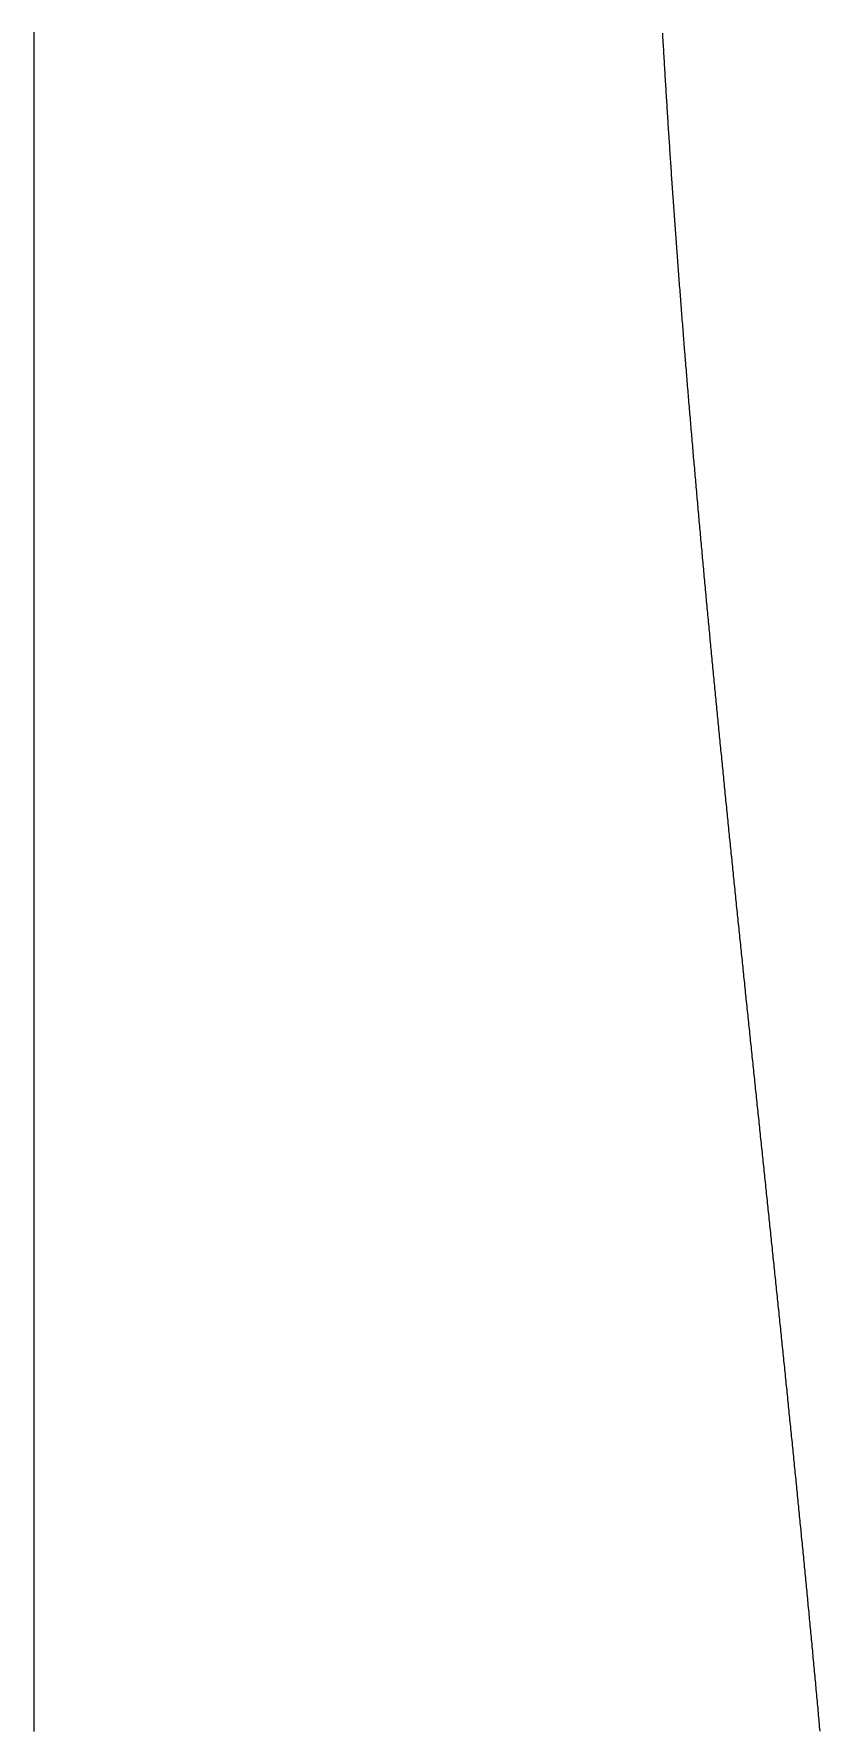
# Model space of a CAD drawing. Header units: metres. Extents: x -49 to 49, y -148 to 148.
# Drawn here: x -49.4 to -32.28, y -110.8 to -73.87 of the extents above; entities that cross this region are included whole.
import ezdxf

# ---------------------------------------------------------------- set-up
doc = ezdxf.new("R2010")
doc.units = ezdxf.units.M

msp = doc.modelspace()

# ---------------------------------------------------------------- linework, layer by layer
for points in [[(-49.402, -73.829), (-49.402, -73.879), (-49.402, -73.929), (-49.402, -73.979), (-49.402, -74.029), (-49.402, -74.079), (-49.402, -74.129), (-49.402, -74.179), (-49.402, -74.229), (-49.402, -74.279), (-49.402, -74.329), (-49.402, -74.379), (-49.402, -74.429), (-49.402, -74.479), (-49.402, -74.529), (-49.402, -74.579), (-49.402, -74.629), (-49.402, -74.679), (-49.402, -74.729), (-49.402, -74.779), (-49.402, -74.829), (-49.402, -74.879), (-49.402, -74.929), (-49.402, -74.979), (-49.402, -75.029), (-49.402, -75.079), (-49.402, -75.129), (-49.402, -75.179), (-49.402, -75.229), (-49.402, -75.279), (-49.402, -75.329), (-49.402, -75.379), (-49.402, -75.429), (-49.402, -75.479), (-49.402, -75.529), (-49.402, -75.579), (-49.402, -75.629), (-49.402, -75.679), (-49.402, -75.729), (-49.402, -75.779), (-49.402, -75.829), (-49.402, -75.879), (-49.402, -75.929), (-49.402, -75.979), (-49.402, -76.029), (-49.402, -76.079), (-49.402, -76.129), (-49.402, -76.179), (-49.402, -76.229), (-49.402, -76.279), (-49.402, -76.329), (-49.402, -76.379), (-49.402, -76.429), (-49.402, -76.479), (-49.402, -76.529), (-49.402, -76.579), (-49.402, -76.629), (-49.402, -76.679), (-49.402, -76.729), (-49.402, -76.779), (-49.402, -76.829), (-49.402, -76.879), (-49.402, -76.929), (-49.402, -76.979), (-49.402, -77.029), (-49.402, -77.079), (-49.402, -77.129), (-49.402, -77.179), (-49.402, -77.229), (-49.402, -77.279), (-49.402, -77.329), (-49.402, -77.379), (-49.402, -77.429), (-49.402, -77.479), (-49.402, -77.529), (-49.402, -77.579), (-49.402, -77.629), (-49.402, -77.679), (-49.402, -77.729), (-49.402, -77.779), (-49.402, -77.829), (-49.402, -77.879), (-49.402, -77.929), (-49.402, -77.979), (-49.402, -78.029), (-49.402, -78.079), (-49.402, -78.129), (-49.402, -78.179), (-49.402, -78.229), (-49.402, -78.279), (-49.402, -78.329), (-49.402, -78.379), (-49.402, -78.429), (-49.402, -78.479), (-49.402, -78.529), (-49.402, -78.579), (-49.402, -78.629), (-49.402, -78.679), (-49.402, -78.729), (-49.402, -78.779), (-49.402, -78.829), (-49.402, -78.879), (-49.402, -78.929), (-49.402, -78.979), (-49.402, -79.029), (-49.402, -79.079), (-49.402, -79.129), (-49.402, -79.179), (-49.402, -79.229), (-49.402, -79.279), (-49.402, -79.329), (-49.402, -79.379), (-49.402, -79.429), (-49.402, -79.479), (-49.402, -79.529), (-49.402, -79.579), (-49.402, -79.629), (-49.402, -79.679), (-49.402, -79.729), (-49.402, -79.779), (-49.402, -79.829), (-49.402, -79.879), (-49.402, -79.929), (-49.402, -79.979), (-49.402, -80.03), (-49.402, -80.08), (-49.402, -80.13), (-49.402, -80.18), (-49.402, -80.23), (-49.402, -80.28), (-49.402, -80.33), (-49.402, -80.38), (-49.402, -80.43), (-49.402, -80.48), (-49.402, -80.53), (-49.402, -80.58), (-49.402, -80.63), (-49.402, -80.68), (-49.402, -80.73), (-49.402, -80.78), (-49.402, -80.83), (-49.402, -80.88), (-49.402, -80.93), (-49.402, -80.98), (-49.402, -81.03), (-49.402, -81.08), (-49.402, -81.13), (-49.402, -81.18), (-49.402, -81.23), (-49.402, -81.28), (-49.402, -81.33), (-49.402, -81.38), (-49.402, -81.43), (-49.402, -81.48), (-49.402, -81.53), (-49.402, -81.58), (-49.402, -81.63), (-49.402, -81.68), (-49.402, -81.73), (-49.402, -81.78), (-49.402, -81.83), (-49.402, -81.88), (-49.402, -81.93), (-49.402, -81.98), (-49.402, -82.03), (-49.402, -82.08), (-49.402, -82.13), (-49.402, -82.18), (-49.402, -82.23), (-49.402, -82.28), (-49.402, -82.33), (-49.402, -82.38), (-49.402, -82.43), (-49.402, -82.48), (-49.402, -82.53), (-49.402, -82.58), (-49.402, -82.63), (-49.402, -82.68), (-49.402, -82.73), (-49.402, -82.78), (-49.402, -82.83), (-49.402, -82.88), (-49.402, -82.93), (-49.402, -82.98), (-49.402, -83.03), (-49.402, -83.08), (-49.402, -83.13), (-49.402, -83.18), (-49.402, -83.23), (-49.402, -83.28), (-49.402, -83.33), (-49.402, -83.38), (-49.402, -83.43), (-49.402, -83.48), (-49.402, -83.53), (-49.402, -83.58), (-49.402, -83.63), (-49.402, -83.68), (-49.402, -83.73), (-49.402, -83.78), (-49.402, -83.83), (-49.402, -83.88), (-49.402, -83.93), (-49.402, -83.98), (-49.402, -84.03), (-49.402, -84.08), (-49.402, -84.13), (-49.402, -84.18), (-49.402, -84.23), (-49.402, -84.28), (-49.402, -84.33), (-49.402, -84.38), (-49.402, -84.43), (-49.402, -84.48), (-49.402, -84.53), (-49.402, -84.58), (-49.402, -84.63), (-49.402, -84.68), (-49.402, -84.73), (-49.402, -84.78), (-49.402, -84.83), (-49.402, -84.88), (-49.402, -84.93), (-49.402, -84.98), (-49.402, -85.03), (-49.402, -85.08), (-49.402, -85.13), (-49.402, -85.18), (-49.402, -85.23), (-49.402, -85.28), (-49.402, -85.33), (-49.402, -85.38), (-49.402, -85.43), (-49.402, -85.48), (-49.402, -85.53), (-49.402, -85.58), (-49.402, -85.63), (-49.402, -85.68), (-49.402, -85.73), (-49.402, -85.78), (-49.402, -85.83), (-49.402, -85.88), (-49.402, -85.93), (-49.402, -85.98), (-49.402, -86.03), (-49.402, -86.08), (-49.402, -86.13), (-49.402, -86.18), (-49.402, -86.23), (-49.402, -86.28), (-49.402, -86.33), (-49.402, -86.38), (-49.402, -86.43), (-49.402, -86.48), (-49.402, -86.53), (-49.402, -86.58), (-49.402, -86.63), (-49.402, -86.68), (-49.402, -86.73), (-49.402, -86.78), (-49.402, -86.83), (-49.402, -86.88), (-49.402, -86.93), (-49.402, -86.98), (-49.402, -87.03), (-49.402, -87.08), (-49.402, -87.13), (-49.402, -87.18), (-49.402, -87.23), (-49.402, -87.28), (-49.402, -87.33), (-49.402, -87.38), (-49.402, -87.43), (-49.402, -87.48), (-49.402, -87.53), (-49.402, -87.58), (-49.402, -87.63), (-49.402, -87.68), (-49.402, -87.73), (-49.402, -87.78), (-49.402, -87.83), (-49.402, -87.88), (-49.402, -87.93), (-49.402, -87.98), (-49.402, -88.03), (-49.402, -88.08), (-49.402, -88.13), (-49.402, -88.18), (-49.402, -88.23), (-49.402, -88.28), (-49.402, -88.33), (-49.402, -88.38), (-49.402, -88.43), (-49.402, -88.48), (-49.402, -88.53), (-49.402, -88.58), (-49.402, -88.63), (-49.402, -88.68), (-49.402, -88.73), (-49.402, -88.78), (-49.402, -88.83), (-49.402, -88.88), (-49.402, -88.93), (-49.402, -88.98), (-49.402, -89.03), (-49.402, -89.08), (-49.402, -89.13), (-49.402, -89.18), (-49.402, -89.23), (-49.402, -89.28), (-49.402, -89.33), (-49.402, -89.38), (-49.402, -89.43), (-49.402, -89.48), (-49.402, -89.53), (-49.402, -89.58), (-49.402, -89.63), (-49.402, -89.68), (-49.402, -89.73), (-49.402, -89.78), (-49.402, -89.83), (-49.402, -89.88), (-49.402, -89.93), (-49.402, -89.98), (-49.402, -90.03), (-49.402, -90.08), (-49.402, -90.13), (-49.402, -90.18), (-49.402, -90.23), (-49.402, -90.28), (-49.402, -90.33), (-49.402, -90.38), (-49.402, -90.43), (-49.402, -90.48), (-49.402, -90.53), (-49.402, -90.58), (-49.402, -90.63), (-49.402, -90.68), (-49.402, -90.73), (-49.402, -90.78), (-49.402, -90.83), (-49.402, -90.88), (-49.402, -90.93), (-49.402, -90.98), (-49.402, -91.03), (-49.402, -91.08), (-49.402, -91.13), (-49.402, -91.18), (-49.402, -91.23), (-49.402, -91.28), (-49.402, -91.33), (-49.402, -91.38), (-49.402, -91.43), (-49.402, -91.48), (-49.402, -91.53), (-49.402, -91.58), (-49.402, -91.63), (-49.402, -91.68), (-49.402, -91.73), (-49.402, -91.78), (-49.402, -91.83), (-49.402, -91.88), (-49.402, -91.93), (-49.402, -91.98), (-49.402, -92.03), (-49.402, -92.08), (-49.402, -92.13), (-49.402, -92.18), (-49.402, -92.23), (-49.402, -92.28), (-49.402, -92.33), (-49.402, -92.38), (-49.402, -92.43), (-49.402, -92.48), (-49.402, -92.53), (-49.402, -92.58), (-49.402, -92.63), (-49.402, -92.68), (-49.402, -92.73), (-49.402, -92.78), (-49.402, -92.83), (-49.402, -92.88), (-49.402, -92.93), (-49.402, -92.98), (-49.402, -93.03), (-49.402, -93.08), (-49.402, -93.13), (-49.402, -93.18), (-49.402, -93.23), (-49.402, -93.28), (-49.402, -93.33), (-49.402, -93.38), (-49.402, -93.43), (-49.402, -93.48), (-49.402, -93.53), (-49.402, -93.58), (-49.402, -93.63), (-49.402, -93.68), (-49.402, -93.73), (-49.402, -93.78), (-49.402, -93.83), (-49.402, -93.88), (-49.402, -93.93), (-49.402, -93.98), (-49.402, -94.03), (-49.402, -94.08), (-49.402, -94.13), (-49.402, -94.18), (-49.402, -94.23), (-49.402, -94.28), (-49.402, -94.33), (-49.402, -94.38), (-49.402, -94.43), (-49.402, -94.48), (-49.402, -94.53), (-49.402, -94.58), (-49.402, -94.63), (-49.402, -94.68), (-49.402, -94.73), (-49.402, -94.78), (-49.402, -94.83), (-49.402, -94.88), (-49.402, -94.93), (-49.402, -94.98), (-49.402, -95.03), (-49.402, -95.08), (-49.402, -95.13), (-49.402, -95.18), (-49.402, -95.23), (-49.402, -95.28), (-49.402, -95.33), (-49.402, -95.38), (-49.402, -95.43), (-49.402, -95.48), (-49.402, -95.53), (-49.402, -95.58), (-49.402, -95.63), (-49.402, -95.68), (-49.402, -95.73), (-49.402, -95.78), (-49.402, -95.83), (-49.402, -95.88), (-49.402, -95.93), (-49.402, -95.98), (-49.402, -96.03), (-49.402, -96.08), (-49.402, -96.13), (-49.402, -96.18), (-49.402, -96.23), (-49.402, -96.28), (-49.402, -96.33), (-49.402, -96.38), (-49.402, -96.43), (-49.402, -96.48), (-49.402, -96.53), (-49.402, -96.58), (-49.402, -96.63), (-49.402, -96.68), (-49.402, -96.73), (-49.402, -96.78), (-49.402, -96.83), (-49.402, -96.88), (-49.402, -96.93), (-49.402, -96.98), (-49.402, -97.03), (-49.402, -97.08), (-49.402, -97.13), (-49.402, -97.18), (-49.402, -97.23), (-49.402, -97.28), (-49.402, -97.33), (-49.402, -97.38), (-49.402, -97.43), (-49.402, -97.48), (-49.402, -97.53), (-49.402, -97.58), (-49.402, -97.63), (-49.402, -97.68), (-49.402, -97.73), (-49.402, -97.781), (-49.402, -97.831), (-49.402, -97.881), (-49.402, -97.931), (-49.402, -97.981), (-49.402, -98.031), (-49.402, -98.081), (-49.402, -98.131), (-49.402, -98.181), (-49.402, -98.231), (-49.402, -98.281), (-49.402, -98.331), (-49.402, -98.381), (-49.402, -98.431), (-49.402, -98.481), (-49.402, -98.531), (-49.402, -98.581), (-49.402, -98.631), (-49.402, -98.681), (-49.402, -98.731), (-49.402, -98.781), (-49.402, -98.831), (-49.402, -98.881), (-49.402, -98.931), (-49.402, -98.981), (-49.402, -99.031), (-49.402, -99.081), (-49.402, -99.131), (-49.402, -99.181), (-49.402, -99.231), (-49.402, -99.281), (-49.402, -99.331), (-49.402, -99.381), (-49.402, -99.431), (-49.402, -99.481), (-49.402, -99.531), (-49.402, -99.581), (-49.402, -99.631), (-49.402, -99.681), (-49.402, -99.731), (-49.402, -99.781), (-49.402, -99.831), (-49.402, -99.881), (-49.402, -99.931), (-49.402, -99.981), (-49.402, -100.031), (-49.402, -100.081), (-49.402, -100.131), (-49.402, -100.181), (-49.402, -100.231), (-49.402, -100.281), (-49.402, -100.331), (-49.402, -100.381), (-49.402, -100.431), (-49.402, -100.481), (-49.402, -100.531), (-49.402, -100.581), (-49.402, -100.631), (-49.402, -100.681), (-49.402, -100.731), (-49.402, -100.781), (-49.402, -100.831), (-49.402, -100.881), (-49.402, -100.931), (-49.402, -100.981), (-49.402, -101.031), (-49.402, -101.081), (-49.402, -101.131), (-49.402, -101.181), (-49.402, -101.231), (-49.402, -101.281), (-49.402, -101.331), (-49.402, -101.381), (-49.402, -101.431), (-49.402, -101.481), (-49.402, -101.531), (-49.402, -101.581), (-49.402, -101.631), (-49.402, -101.681), (-49.402, -101.731), (-49.402, -101.781), (-49.402, -101.831), (-49.402, -101.881), (-49.402, -101.931), (-49.402, -101.981), (-49.402, -102.031), (-49.402, -102.081), (-49.402, -102.131), (-49.402, -102.181), (-49.402, -102.231), (-49.402, -102.281), (-49.402, -102.331), (-49.402, -102.381), (-49.402, -102.431), (-49.402, -102.481), (-49.402, -102.531), (-49.402, -102.581), (-49.402, -102.631), (-49.402, -102.681), (-49.402, -102.731), (-49.402, -102.781), (-49.402, -102.831), (-49.402, -102.881), (-49.402, -102.931), (-49.402, -102.981), (-49.402, -103.031), (-49.402, -103.081), (-49.402, -103.131), (-49.402, -103.181), (-49.402, -103.231), (-49.402, -103.281), (-49.402, -103.331), (-49.402, -103.381), (-49.402, -103.431), (-49.402, -103.481), (-49.402, -103.531), (-49.402, -103.581), (-49.402, -103.631), (-49.402, -103.681), (-49.402, -103.731), (-49.402, -103.781), (-49.402, -103.831), (-49.402, -103.881), (-49.402, -103.931), (-49.402, -103.981), (-49.402, -104.031), (-49.402, -104.081), (-49.402, -104.131), (-49.402, -104.181), (-49.402, -104.231), (-49.402, -104.281), (-49.402, -104.331), (-49.402, -104.381), (-49.402, -104.431), (-49.402, -104.481), (-49.402, -104.531), (-49.402, -104.581), (-49.402, -104.631), (-49.402, -104.681), (-49.402, -104.731), (-49.402, -104.781), (-49.402, -104.831), (-49.402, -104.881), (-49.402, -104.931), (-49.402, -104.981), (-49.402, -105.031), (-49.402, -105.081), (-49.402, -105.131), (-49.402, -105.181), (-49.402, -105.231), (-49.402, -105.281), (-49.402, -105.331), (-49.402, -105.381), (-49.402, -105.431), (-49.402, -105.481), (-49.402, -105.531), (-49.402, -105.581), (-49.402, -105.631), (-49.402, -105.681), (-49.402, -105.731), (-49.402, -105.781), (-49.402, -105.831), (-49.402, -105.881), (-49.402, -105.931), (-49.402, -105.981), (-49.402, -106.031), (-49.402, -106.081), (-49.402, -106.131), (-49.402, -106.181), (-49.402, -106.231), (-49.402, -106.281), (-49.402, -106.331), (-49.402, -106.381), (-49.402, -106.431), (-49.402, -106.481), (-49.402, -106.531), (-49.402, -106.581), (-49.402, -106.631), (-49.402, -106.681), (-49.402, -106.731), (-49.402, -106.781), (-49.402, -106.831), (-49.402, -106.881), (-49.402, -106.931), (-49.402, -106.981), (-49.402, -107.031), (-49.402, -107.081), (-49.402, -107.131), (-49.402, -107.181), (-49.402, -107.231), (-49.402, -107.281), (-49.402, -107.331), (-49.402, -107.381), (-49.402, -107.431), (-49.402, -107.481), (-49.402, -107.531), (-49.402, -107.581), (-49.402, -107.631), (-49.402, -107.681), (-49.402, -107.731), (-49.402, -107.781), (-49.402, -107.831), (-49.402, -107.881), (-49.402, -107.931), (-49.402, -107.981), (-49.402, -108.031), (-49.402, -108.081), (-49.402, -108.131), (-49.402, -108.181), (-49.402, -108.231), (-49.402, -108.281), (-49.402, -108.331), (-49.402, -108.381), (-49.402, -108.431), (-49.402, -108.481), (-49.402, -108.531), (-49.402, -108.581), (-49.402, -108.631), (-49.402, -108.681), (-49.402, -108.731), (-49.402, -108.781), (-49.402, -108.831), (-49.402, -108.881), (-49.402, -108.931), (-49.402, -108.981), (-49.402, -109.031), (-49.402, -109.081), (-49.402, -109.131), (-49.402, -109.181), (-49.402, -109.231), (-49.402, -109.281), (-49.402, -109.331), (-49.402, -109.381), (-49.402, -109.431), (-49.402, -109.481), (-49.402, -109.531), (-49.402, -109.581), (-49.402, -109.631), (-49.402, -109.681), (-49.402, -109.731), (-49.402, -109.781), (-49.402, -109.831), (-49.402, -109.881), (-49.402, -109.931), (-49.402, -109.981), (-49.402, -110.031), (-49.402, -110.081), (-49.402, -110.131), (-49.402, -110.181), (-49.402, -110.231), (-49.402, -110.281), (-49.402, -110.331), (-49.402, -110.381), (-49.402, -110.431), (-49.402, -110.481), (-49.402, -110.531), (-49.402, -110.581), (-49.402, -110.631), (-49.402, -110.681), (-49.402, -110.731), (-49.402, -110.781), (-49.402, -110.831)], [(-32.282, -110.823), (-32.286, -110.773), (-32.291, -110.724), (-32.295, -110.674), (-32.3, -110.624), (-32.305, -110.574), (-32.309, -110.524), (-32.314, -110.474), (-32.318, -110.425), (-32.323, -110.375), (-32.327, -110.325), (-32.332, -110.275), (-32.336, -110.225), (-32.341, -110.175), (-32.346, -110.126), (-32.35, -110.076), (-32.355, -110.026), (-32.359, -109.976), (-32.364, -109.926), (-32.369, -109.876), (-32.373, -109.827), (-32.378, -109.777), (-32.382, -109.727), (-32.387, -109.677), (-32.392, -109.627), (-32.396, -109.577), (-32.401, -109.528), (-32.406, -109.478), (-32.41, -109.428), (-32.415, -109.378), (-32.42, -109.328), (-32.424, -109.278), (-32.429, -109.229), (-32.434, -109.179), (-32.438, -109.129), (-32.443, -109.079), (-32.448, -109.029), (-32.452, -108.98), (-32.457, -108.93), (-32.462, -108.88), (-32.467, -108.83), (-32.471, -108.78), (-32.476, -108.73), (-32.481, -108.681), (-32.485, -108.631), (-32.49, -108.581), (-32.495, -108.531), (-32.5, -108.481), (-32.504, -108.432), (-32.509, -108.382), (-32.514, -108.332), (-32.519, -108.282), (-32.523, -108.232), (-32.528, -108.182), (-32.533, -108.133), (-32.538, -108.083), (-32.542, -108.033), (-32.547, -107.983), (-32.552, -107.933), (-32.557, -107.884), (-32.562, -107.834), (-32.566, -107.784), (-32.571, -107.734), (-32.576, -107.684), (-32.581, -107.634), (-32.586, -107.585), (-32.59, -107.535), (-32.595, -107.485), (-32.6, -107.435), (-32.605, -107.385), (-32.61, -107.336), (-32.615, -107.286), (-32.619, -107.236), (-32.624, -107.186), (-32.629, -107.136), (-32.634, -107.087), (-32.639, -107.037), (-32.644, -106.987), (-32.649, -106.937), (-32.653, -106.887), (-32.658, -106.838), (-32.663, -106.788), (-32.668, -106.738), (-32.673, -106.688), (-32.678, -106.638), (-32.683, -106.588), (-32.688, -106.539), (-32.693, -106.489), (-32.697, -106.439), (-32.702, -106.389), (-32.707, -106.339), (-32.712, -106.29), (-32.717, -106.24), (-32.722, -106.19), (-32.727, -106.14), (-32.732, -106.09), (-32.737, -106.041), (-32.742, -105.991), (-32.747, -105.941), (-32.752, -105.891), (-32.757, -105.841), (-32.762, -105.792), (-32.766, -105.742), (-32.771, -105.692), (-32.776, -105.642), (-32.781, -105.592), (-32.786, -105.543), (-32.791, -105.493), (-32.796, -105.443), (-32.801, -105.393), (-32.806, -105.343), (-32.811, -105.294), (-32.816, -105.244), (-32.821, -105.194), (-32.826, -105.144), (-32.831, -105.094), (-32.836, -105.044), (-32.841, -104.995), (-32.846, -104.945), (-32.851, -104.895), (-32.856, -104.845), (-32.861, -104.795), (-32.866, -104.746), (-32.871, -104.696), (-32.876, -104.646), (-32.881, -104.596), (-32.886, -104.546), (-32.891, -104.497), (-32.896, -104.447), (-32.901, -104.397), (-32.906, -104.347), (-32.911, -104.297), (-32.916, -104.248), (-32.921, -104.198), (-32.926, -104.148), (-32.932, -104.098), (-32.937, -104.048), (-32.942, -103.999), (-32.947, -103.949), (-32.952, -103.899), (-32.957, -103.849), (-32.962, -103.799), (-32.967, -103.75), (-32.972, -103.7), (-32.977, -103.65), (-32.982, -103.6), (-32.987, -103.551), (-32.992, -103.501), (-32.997, -103.451), (-33.002, -103.401), (-33.007, -103.351), (-33.013, -103.302), (-33.018, -103.252), (-33.023, -103.202), (-33.028, -103.152), (-33.033, -103.102), (-33.038, -103.053), (-33.043, -103.003), (-33.048, -102.953), (-33.053, -102.903), (-33.058, -102.853), (-33.064, -102.804), (-33.069, -102.754), (-33.074, -102.704), (-33.079, -102.654), (-33.084, -102.604), (-33.089, -102.555), (-33.094, -102.505), (-33.099, -102.455), (-33.104, -102.405), (-33.11, -102.355), (-33.115, -102.306), (-33.12, -102.256), (-33.125, -102.206), (-33.13, -102.156), (-33.135, -102.106), (-33.14, -102.057), (-33.146, -102.007), (-33.151, -101.957), (-33.156, -101.907), (-33.161, -101.857), (-33.166, -101.808), (-33.171, -101.758), (-33.176, -101.708), (-33.182, -101.658), (-33.187, -101.609), (-33.192, -101.559), (-33.197, -101.509), (-33.202, -101.459), (-33.207, -101.409), (-33.212, -101.36), (-33.218, -101.31), (-33.223, -101.26), (-33.228, -101.21), (-33.233, -101.16), (-33.238, -101.111), (-33.243, -101.061), (-33.249, -101.011), (-33.254, -100.961), (-33.259, -100.911), (-33.264, -100.862), (-33.269, -100.812), (-33.274, -100.762), (-33.28, -100.712), (-33.285, -100.662), (-33.29, -100.613), (-33.295, -100.563), (-33.3, -100.513), (-33.305, -100.463), (-33.311, -100.414), (-33.316, -100.364), (-33.321, -100.314), (-33.326, -100.264), (-33.331, -100.214), (-33.337, -100.165), (-33.342, -100.115), (-33.347, -100.065), (-33.352, -100.015), (-33.357, -99.965), (-33.363, -99.916), (-33.368, -99.866), (-33.373, -99.816), (-33.378, -99.766), (-33.383, -99.716), (-33.388, -99.667), (-33.394, -99.617), (-33.399, -99.567), (-33.404, -99.517), (-33.409, -99.468), (-33.414, -99.418), (-33.42, -99.368), (-33.425, -99.318), (-33.43, -99.268), (-33.435, -99.219), (-33.44, -99.169), (-33.446, -99.119), (-33.451, -99.069), (-33.456, -99.019), (-33.461, -98.97), (-33.466, -98.92), (-33.472, -98.87), (-33.477, -98.82), (-33.482, -98.771), (-33.487, -98.721), (-33.493, -98.671), (-33.498, -98.621), (-33.503, -98.571), (-33.508, -98.522), (-33.513, -98.472), (-33.519, -98.422), (-33.524, -98.372), (-33.529, -98.322), (-33.534, -98.273), (-33.539, -98.223), (-33.545, -98.173), (-33.55, -98.123), (-33.555, -98.073), (-33.56, -98.024), (-33.565, -97.974), (-33.571, -97.924), (-33.576, -97.874), (-33.581, -97.825), (-33.586, -97.775), (-33.591, -97.725), (-33.597, -97.675), (-33.602, -97.625), (-33.607, -97.576), (-33.612, -97.526), (-33.618, -97.476), (-33.623, -97.426), (-33.628, -97.376), (-33.633, -97.327), (-33.638, -97.277), (-33.644, -97.227), (-33.649, -97.177), (-33.654, -97.127), (-33.659, -97.078), (-33.664, -97.028), (-33.67, -96.978), (-33.675, -96.928), (-33.68, -96.879), (-33.685, -96.829), (-33.69, -96.779), (-33.696, -96.729), (-33.701, -96.679), (-33.706, -96.63), (-33.711, -96.58), (-33.716, -96.53), (-33.722, -96.48), (-33.727, -96.43), (-33.732, -96.381), (-33.737, -96.331), (-33.742, -96.281), (-33.748, -96.231), (-33.753, -96.182), (-33.758, -96.132), (-33.763, -96.082), (-33.768, -96.032), (-33.774, -95.982), (-33.779, -95.933), (-33.784, -95.883), (-33.789, -95.833), (-33.794, -95.783), (-33.8, -95.733), (-33.805, -95.684), (-33.81, -95.634), (-33.815, -95.584), (-33.82, -95.534), (-33.826, -95.484), (-33.831, -95.435), (-33.836, -95.385), (-33.841, -95.335), (-33.846, -95.285), (-33.851, -95.236), (-33.857, -95.186), (-33.862, -95.136), (-33.867, -95.086), (-33.872, -95.036), (-33.877, -94.987), (-33.883, -94.937), (-33.888, -94.887), (-33.893, -94.837), (-33.898, -94.787), (-33.903, -94.738), (-33.908, -94.688), (-33.914, -94.638), (-33.919, -94.588), (-33.924, -94.538), (-33.929, -94.489), (-33.934, -94.439), (-33.939, -94.389), (-33.945, -94.339), (-33.95, -94.289), (-33.955, -94.24), (-33.96, -94.19), (-33.965, -94.14), (-33.97, -94.09), (-33.975, -94.041), (-33.981, -93.991), (-33.986, -93.941), (-33.991, -93.891), (-33.996, -93.841), (-34.001, -93.792), (-34.006, -93.742), (-34.011, -93.692), (-34.017, -93.642), (-34.022, -93.592), (-34.027, -93.543), (-34.032, -93.493), (-34.037, -93.443), (-34.042, -93.393), (-34.047, -93.343), (-34.052, -93.294), (-34.058, -93.244), (-34.063, -93.194), (-34.068, -93.144), (-34.073, -93.094), (-34.078, -93.045), (-34.083, -92.995), (-34.088, -92.945), (-34.093, -92.895), (-34.099, -92.845), (-34.104, -92.796), (-34.109, -92.746), (-34.114, -92.696), (-34.119, -92.646), (-34.124, -92.597), (-34.129, -92.547), (-34.134, -92.497), (-34.139, -92.447), (-34.144, -92.397), (-34.15, -92.348), (-34.155, -92.298), (-34.16, -92.248), (-34.165, -92.198), (-34.17, -92.148), (-34.175, -92.099), (-34.18, -92.049), (-34.185, -91.999), (-34.19, -91.949), (-34.195, -91.899), (-34.2, -91.85), (-34.205, -91.8), (-34.21, -91.75), (-34.215, -91.7), (-34.22, -91.65), (-34.226, -91.601), (-34.231, -91.551), (-34.236, -91.501), (-34.241, -91.451), (-34.246, -91.401), (-34.251, -91.352), (-34.256, -91.302), (-34.261, -91.252), (-34.266, -91.202), (-34.271, -91.152), (-34.276, -91.103), (-34.281, -91.053), (-34.286, -91.003), (-34.291, -90.953), (-34.296, -90.903), (-34.301, -90.854), (-34.306, -90.804), (-34.311, -90.754), (-34.316, -90.704), (-34.321, -90.654), (-34.326, -90.605), (-34.331, -90.555), (-34.336, -90.505), (-34.341, -90.455), (-34.346, -90.405), (-34.351, -90.356), (-34.356, -90.306), (-34.361, -90.256), (-34.366, -90.206), (-34.371, -90.156), (-34.376, -90.107), (-34.381, -90.057), (-34.386, -90.007), (-34.391, -89.957), (-34.396, -89.907), (-34.401, -89.858), (-34.405, -89.808), (-34.41, -89.758), (-34.415, -89.708), (-34.42, -89.658), (-34.425, -89.608), (-34.43, -89.559), (-34.435, -89.509), (-34.44, -89.459), (-34.445, -89.409), (-34.45, -89.359), (-34.455, -89.31), (-34.46, -89.26), (-34.465, -89.21), (-34.469, -89.16), (-34.474, -89.11), (-34.479, -89.061), (-34.484, -89.011), (-34.489, -88.961), (-34.494, -88.911), (-34.499, -88.861), (-34.504, -88.812), (-34.509, -88.762), (-34.513, -88.712), (-34.518, -88.662), (-34.523, -88.612), (-34.528, -88.563), (-34.533, -88.513), (-34.538, -88.463), (-34.543, -88.413), (-34.547, -88.363), (-34.552, -88.313), (-34.557, -88.264), (-34.562, -88.214), (-34.567, -88.164), (-34.572, -88.114), (-34.576, -88.064), (-34.581, -88.015), (-34.586, -87.965), (-34.591, -87.915), (-34.596, -87.865), (-34.6, -87.815), (-34.605, -87.765), (-34.61, -87.716), (-34.615, -87.666), (-34.62, -87.616), (-34.624, -87.566), (-34.629, -87.516), (-34.634, -87.467), (-34.639, -87.417), (-34.643, -87.367), (-34.648, -87.317), (-34.653, -87.267), (-34.658, -87.218), (-34.662, -87.168), (-34.667, -87.118), (-34.672, -87.068), (-34.677, -87.018), (-34.681, -86.968), (-34.686, -86.919), (-34.691, -86.869), (-34.696, -86.819), (-34.7, -86.769), (-34.705, -86.719), (-34.71, -86.669), (-34.714, -86.62), (-34.719, -86.57), (-34.724, -86.52), (-34.728, -86.47), (-34.733, -86.42), (-34.738, -86.371), (-34.742, -86.321), (-34.747, -86.271), (-34.752, -86.221), (-34.756, -86.171), (-34.761, -86.121), (-34.766, -86.072), (-34.77, -86.022), (-34.775, -85.972), (-34.78, -85.922), (-34.784, -85.872), (-34.789, -85.822), (-34.793, -85.773), (-34.798, -85.723), (-34.803, -85.673), (-34.807, -85.623), (-34.812, -85.573), (-34.816, -85.524), (-34.821, -85.474), (-34.826, -85.424), (-34.83, -85.374), (-34.835, -85.324), (-34.839, -85.274), (-34.844, -85.225), (-34.848, -85.175), (-34.853, -85.125), (-34.857, -85.075), (-34.862, -85.025), (-34.867, -84.975), (-34.871, -84.926), (-34.876, -84.876), (-34.88, -84.826), (-34.885, -84.776), (-34.889, -84.726), (-34.894, -84.676), (-34.898, -84.627), (-34.903, -84.577), (-34.907, -84.527), (-34.912, -84.477), (-34.916, -84.427), (-34.921, -84.377), (-34.925, -84.328), (-34.929, -84.278), (-34.934, -84.228), (-34.938, -84.178), (-34.943, -84.128), (-34.947, -84.078), (-34.952, -84.029), (-34.956, -83.979), (-34.961, -83.929), (-34.965, -83.879), (-34.969, -83.829), (-34.974, -83.779), (-34.978, -83.729), (-34.983, -83.68), (-34.987, -83.63), (-34.991, -83.58), (-34.996, -83.53), (-35, -83.48), (-35.004, -83.43), (-35.009, -83.381), (-35.013, -83.331), (-35.017, -83.281), (-35.022, -83.231), (-35.026, -83.181), (-35.03, -83.131), (-35.035, -83.082), (-35.039, -83.032), (-35.043, -82.982), (-35.048, -82.932), (-35.052, -82.882), (-35.056, -82.832), (-35.061, -82.782), (-35.065, -82.733), (-35.069, -82.683), (-35.073, -82.633), (-35.078, -82.583), (-35.082, -82.533), (-35.086, -82.483), (-35.09, -82.433), (-35.095, -82.384), (-35.099, -82.334), (-35.103, -82.284), (-35.107, -82.234), (-35.111, -82.184), (-35.116, -82.134), (-35.12, -82.085), (-35.124, -82.035), (-35.128, -81.985), (-35.132, -81.935), (-35.137, -81.885), (-35.141, -81.835), (-35.145, -81.785), (-35.149, -81.736), (-35.153, -81.686), (-35.157, -81.636), (-35.161, -81.586), (-35.166, -81.536), (-35.17, -81.486), (-35.174, -81.436), (-35.178, -81.386), (-35.182, -81.337), (-35.186, -81.287), (-35.19, -81.237), (-35.194, -81.187), (-35.198, -81.137), (-35.202, -81.087), (-35.206, -81.037), (-35.21, -80.988), (-35.214, -80.938), (-35.218, -80.888), (-35.222, -80.838), (-35.227, -80.788), (-35.231, -80.738), (-35.235, -80.688), (-35.239, -80.639), (-35.243, -80.589), (-35.247, -80.539), (-35.25, -80.489), (-35.254, -80.439), (-35.258, -80.389), (-35.262, -80.339), (-35.266, -80.289), (-35.27, -80.24), (-35.274, -80.19), (-35.278, -80.14), (-35.282, -80.09), (-35.286, -80.04), (-35.29, -79.99), (-35.294, -79.94), (-35.298, -79.89), (-35.302, -79.841), (-35.305, -79.791), (-35.309, -79.741), (-35.313, -79.691), (-35.317, -79.641), (-35.321, -79.591), (-35.325, -79.541), (-35.329, -79.491), (-35.332, -79.442), (-35.336, -79.392), (-35.34, -79.342), (-35.344, -79.292), (-35.348, -79.242), (-35.351, -79.192), (-35.355, -79.142), (-35.359, -79.092), (-35.363, -79.043), (-35.366, -78.993), (-35.37, -78.943), (-35.374, -78.893), (-35.378, -78.843), (-35.381, -78.793), (-35.385, -78.743), (-35.389, -78.693), (-35.392, -78.643), (-35.396, -78.594), (-35.4, -78.544), (-35.404, -78.494), (-35.407, -78.444), (-35.411, -78.394), (-35.415, -78.344), (-35.418, -78.294), (-35.422, -78.244), (-35.425, -78.194), (-35.429, -78.145), (-35.433, -78.095), (-35.436, -78.045), (-35.44, -77.995), (-35.443, -77.945), (-35.447, -77.895), (-35.451, -77.845), (-35.454, -77.795), (-35.458, -77.745), (-35.461, -77.696), (-35.465, -77.646), (-35.468, -77.596), (-35.472, -77.546), (-35.475, -77.496), (-35.479, -77.446), (-35.482, -77.396), (-35.486, -77.346), (-35.489, -77.296), (-35.493, -77.246), (-35.496, -77.197), (-35.5, -77.147), (-35.503, -77.097), (-35.507, -77.047), (-35.51, -76.997), (-35.514, -76.947), (-35.517, -76.897), (-35.52, -76.847), (-35.524, -76.797), (-35.527, -76.747), (-35.531, -76.698), (-35.534, -76.648), (-35.537, -76.598), (-35.541, -76.548), (-35.544, -76.498), (-35.547, -76.448), (-35.551, -76.398), (-35.554, -76.348), (-35.557, -76.298), (-35.561, -76.248), (-35.564, -76.198), (-35.567, -76.149), (-35.57, -76.099), (-35.574, -76.049), (-35.577, -75.999), (-35.58, -75.949), (-35.583, -75.899), (-35.587, -75.849), (-35.59, -75.799), (-35.593, -75.749), (-35.596, -75.699), (-35.599, -75.649), (-35.603, -75.599), (-35.606, -75.55), (-35.609, -75.5), (-35.612, -75.45), (-35.615, -75.4), (-35.618, -75.35), (-35.622, -75.3), (-35.625, -75.25), (-35.628, -75.2), (-35.631, -75.15), (-35.634, -75.1), (-35.637, -75.05), (-35.64, -75), (-35.643, -74.95), (-35.646, -74.9), (-35.649, -74.851), (-35.652, -74.801), (-35.655, -74.751), (-35.658, -74.701), (-35.661, -74.651), (-35.664, -74.601), (-35.667, -74.551), (-35.67, -74.501), (-35.673, -74.451), (-35.676, -74.401), (-35.679, -74.351), (-35.682, -74.301), (-35.685, -74.251), (-35.688, -74.201), (-35.691, -74.152), (-35.694, -74.102), (-35.697, -74.052), (-35.7, -74.002), (-35.703, -73.952), (-35.705, -73.902), (-35.708, -73.852)]]:
    msp.add_lwpolyline(points)

doc.saveas('drawing.dxf')
